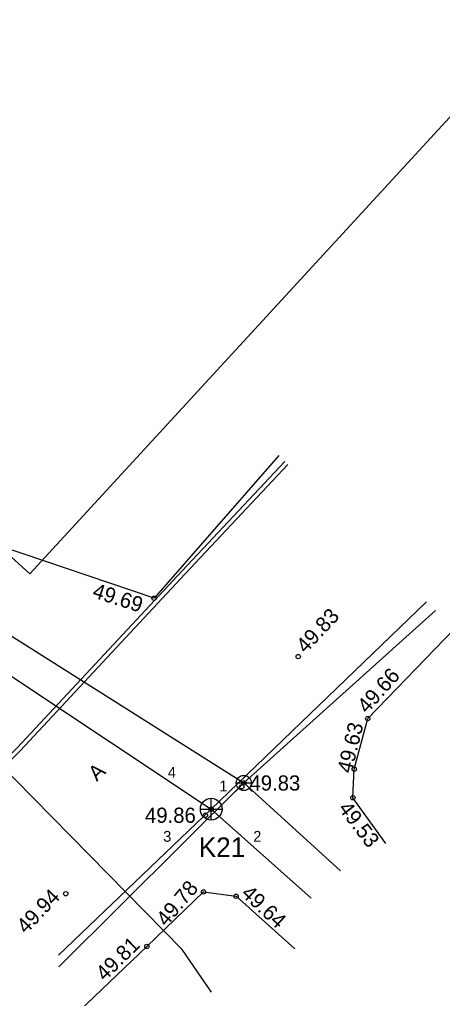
# Model space of a CAD drawing. Extents: x 641028 to 641429, y 6455650 to 6456007.
# Drawn here: x 641324.57 to 641344.09, y 6455849.1 to 6455894.22 of the extents above; entities that cross this region are included whole.
import ezdxf

# ---------------------------------------------------------------- set-up
doc = ezdxf.new("R2010")
doc.units = 0
for name, color, linetype in [('KAEVU_NR', 7, 'Continuous'), ('KKAEV', 7, 'Continuous'), ('KORGUS', 7, 'Continuous'), ('KTRASS', 7, 'Continuous'), ('MPKAABEL', 7, 'Continuous'), ('PIIR', 7, 'Continuous'), ('SITRASS', 7, 'Continuous'), ('TEE', 7, 'Continuous'), ('TORU_NR', 7, 'Continuous'), ('VKAEV', 7, 'Continuous'), ('VTRASS', 7, 'Continuous')]:
    doc.layers.add(name, color=color, linetype=linetype)

msp = doc.modelspace()

# ---------------------------------------------------------------- linework, layer by layer
at = {"layer": 'KKAEV'}
for p, q in [((641333.415, 6455857.321), (641333.415, 6455858.321)), ((641332.915, 6455857.821), (641333.915, 6455857.821))]:
    msp.add_line(p, q, dxfattribs=at)
msp.add_circle((641333.415, 6455857.821), 0.5, dxfattribs=at)
at = {"layer": 'KORGUS'}
for centre in [(641330.779, 6455867.545), (641337.429, 6455864.856), (641340.639, 6455861.995), (641340.02, 6455859.663), (641334.922, 6455859.027), (641334.827, 6455858.857), (641339.951, 6455858.347), (641333.415, 6455857.821), (641333.147, 6455857.54), (641333.061, 6455854.005), (641326.701, 6455853.921), (641334.56, 6455853.806), (641330.446, 6455851.495)]:
    msp.add_circle(centre, 0.1, dxfattribs=at)
at = {"layer": 'KTRASS'}
for q in [(641343.356, 6455867.383), (641326.362, 6455851.095)]:
    msp.add_line((641333.415, 6455857.821), q, dxfattribs=at)
msp.add_lwpolyline([(641305.203, 6455876.564), (641333.415, 6455857.821), (641338.031, 6455853.716)], dxfattribs=at)
at = {"layer": 'MPKAABEL'}
for points in [[(641312.781, 6455861.101), (641314.982, 6455860.282), (641319.619, 6455855.772), (641324.46, 6455860.646), (641332.072, 6455868.806), (641336.807, 6455873.849)], [(641312.781, 6455861.101), (641314.839, 6455860.142), (641319.621, 6455855.491), (641324.604, 6455860.507), (641332.218, 6455868.669), (641336.95, 6455873.708)]]:
    msp.add_lwpolyline(points, dxfattribs=at)
at = {"layer": 'PIIR'}
msp.add_lwpolyline([(641325.05, 6455868.67), (641370.66, 6455918.23), (641334.34, 6455937.85), (641313.65, 6455950.2), (641288.74, 6455908.14), (641292.09, 6455898.6)], close=True, dxfattribs=at)
at = {"layer": 'SITRASS'}
msp.add_lwpolyline([(641333.425, 6455849.39), (641332.069, 6455851.351), (641317.497, 6455866.16), (641317.038, 6455866.522)], dxfattribs=at)
at = {"layer": 'TEE'}
for points in [[(641336.533, 6455874.12), (641330.779, 6455867.545), (641321.679, 6455870.618), (641324.109, 6455872.715)], [(641341.479, 6455856.236), (641339.951, 6455858.347), (641340.02, 6455859.663), (641340.639, 6455861.995), (641344.632, 6455866.123)], [(641323.504, 6455844.887), (641330.446, 6455851.495), (641333.061, 6455854.005), (641334.56, 6455853.806), (641337.267, 6455851.377)]]:
    msp.add_lwpolyline(points, dxfattribs=at)
at = {"layer": 'VKAEV'}
for p, q in [((641334.572, 6455859.027), (641335.272, 6455859.027)), ((641334.675, 6455858.78), (641334.535, 6455858.64)), ((641335.17, 6455858.78), (641335.309, 6455858.64))]:
    msp.add_line(p, q, dxfattribs=at)
msp.add_circle((641334.922, 6455859.027), 0.35, dxfattribs=at)
at = {"layer": 'VTRASS'}
msp.add_line((641334.922, 6455859.027), (641343.763, 6455866.982), dxfattribs=at)
for points in [[(641307.983, 6455876.026), (641334.922, 6455859.027), (641326.389, 6455850.548)], [(641334.922, 6455859.027), (641339.376, 6455854.978)]]:
    msp.add_lwpolyline(points, dxfattribs=at)

# ---------------------------------------------------------------- texts
at = {"layer": 'KAEVU_NR'}
msp.add_text('K21', height=0.9, dxfattribs=at).set_placement((641332.843, 6455855.617))
at = {"layer": 'KORGUS'}
for s, rotation, p in [(' 49.69', 342.1507, (641327.643, 6455867.676)), (' 49.83', 46.8437, (641337.596, 6455864.775)), (' 49.66', 48.2374, (641340.434, 6455861.994)), (' 49.63', 76.4164, (641339.834, 6455859.188)), (' 49.53', 307.321, (641339.091, 6455858.053)), (' 49.78', 49.5709, (641331.174, 6455852.171)), (' 49.94', 46.168, (641324.687, 6455851.849)), (' 49.64', 316.8504, (641334.566, 6455854.052)), (' 49.81', 44.437, (641328.317, 6455849.679))]:
    msp.add_text(s, height=0.7, rotation=rotation, dxfattribs=at).set_placement(p)
for s, p in [(' 49.83', (641334.922, 6455858.677)), (' 49.86', (641330.101, 6455857.19))]:
    msp.add_text(s, height=0.7, dxfattribs=at).set_placement(p)
at = {"layer": 'TEE'}
msp.add_text('A', height=0.7, rotation=42.6827, dxfattribs=at).set_placement((641328.137, 6455859.075))
at = {"layer": 'TORU_NR'}
for s, p in [('4', (641331.414, 6455859.27)), ('1', (641333.79, 6455858.638)), ('3', (641331.201, 6455856.317)), ('2', (641335.358, 6455856.317))]:
    msp.add_text(s, height=0.5, dxfattribs=at).set_placement(p)

doc.saveas('drawing.dxf')
